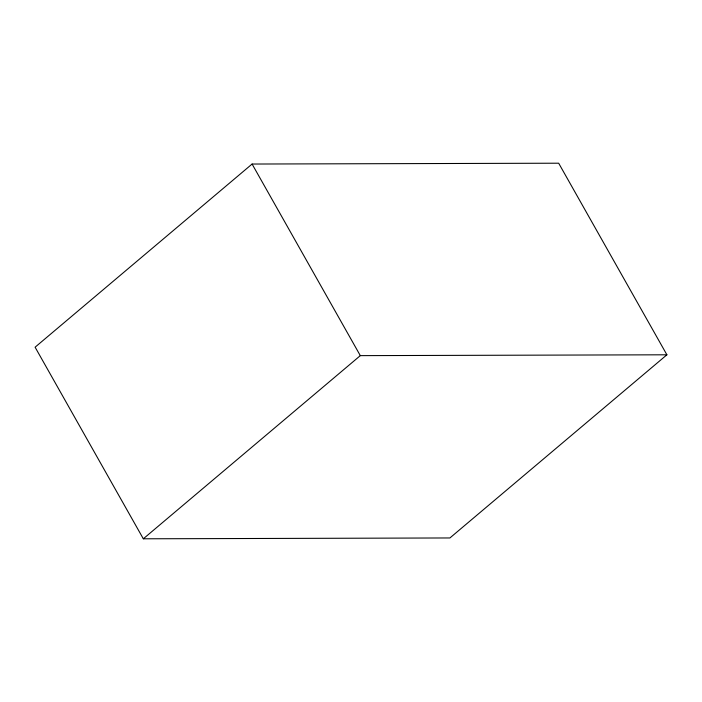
<?xml version="1.0" encoding="UTF-8"?>
<svg xmlns="http://www.w3.org/2000/svg" width="702" height="702" viewBox="0 0 702 702"><rect width="100%" height="100%" fill="white"/><g stroke="black" fill="none" stroke-linecap="round" stroke-linejoin="round"><path stroke-width="1.05" d="M252.088 164.04L35.1 347.2L143.322 538.794L449.912 537.96L666.9 354.8L558.678 163.206L252.088 164.04L360.31 355.633L666.9 354.8M143.322 538.794L360.31 355.633"/></g></svg>
